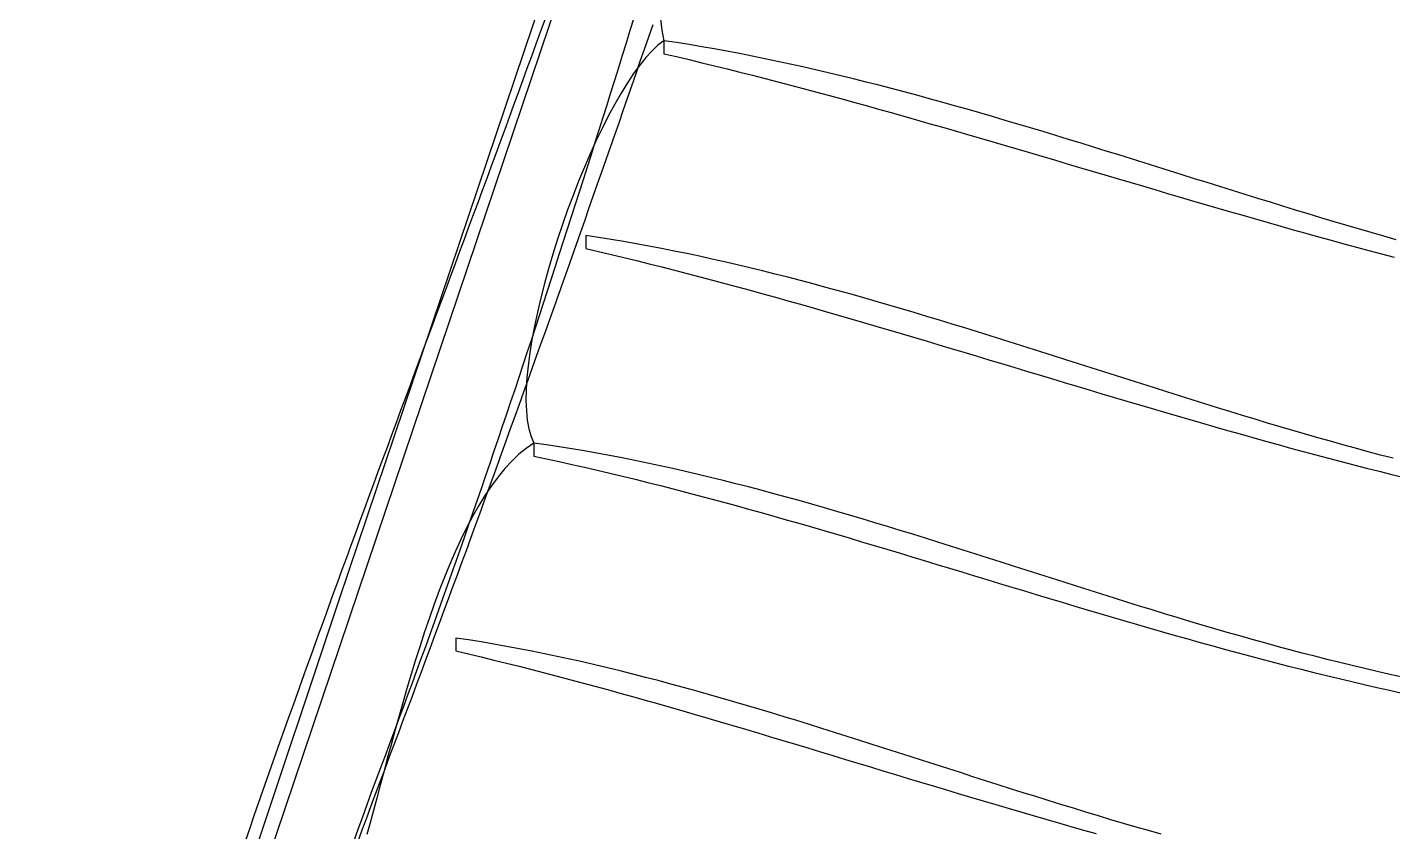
# Model space of a CAD drawing. Header units: metres. Extents: x 37 to 1169, y 29 to 746.
# Drawn here: x 368 to 473.1, y 209.1 to 271 of the extents above; entities that cross this region are included whole.
import ezdxf

# ---------------------------------------------------------------- set-up
doc = ezdxf.new("R2010")
doc.units = ezdxf.units.M

msp = doc.modelspace()

# ---------------------------------------------------------------- linework, layer by layer
for p, q in [((448, 393), (392, 227)), ((369, 155), (425, 321)), ((407.8329, 271.604), (407.4933, 270.6661)), ((414.696, 271.7319), (414.3987, 270.7737)), ((415.8483, 270.3045), (416.1744, 271.2506)), ((416.7604, 271.6873), (416.8567, 270.8225)), ((407.4933, 270.6661), (407.153, 269.728)), ((414.3987, 270.7737), (414.1011, 269.8158)), ((415.5218, 269.3585), (415.8483, 270.3045)), ((416.8567, 270.8225), (417, 270)), ((407.153, 269.728), (406.8121, 268.7898)), ((414.1011, 269.8158), (413.8029, 268.8582)), ((415.1949, 268.4128), (415.5218, 269.3585)), ((416.0958, 269.2229), (415.6296, 268.7115)), ((416.5532, 269.654), (416.0958, 269.2229)), ((417, 270), (416.5532, 269.654)), ((417, 270), (417, 269)), ((417.9734, 269.8522), (417, 270)), ((418.947, 269.6968), (417.9734, 269.8522)), ((419.9206, 269.5338), (418.947, 269.6968)), ((420.8942, 269.3635), (419.9206, 269.5338)), ((421.8679, 269.186), (420.8942, 269.3635)), ((422.8416, 269.0016), (421.8679, 269.186)), ((406.8121, 268.7898), (406.4704, 267.8514)), ((413.8029, 268.8582), (413.5043, 267.9008)), ((415.1565, 268.1247), (414.6782, 267.4673)), ((414.8677, 267.4672), (415.1949, 268.4128)), ((415.6296, 268.7115), (415.1565, 268.1247)), ((417, 269), (417.978, 268.7719)), ((417.978, 268.7719), (418.9554, 268.5404)), ((418.9554, 268.5404), (419.932, 268.3057)), ((419.932, 268.3057), (420.908, 268.0678)), ((420.908, 268.0678), (421.8833, 267.8268)), ((423.8154, 268.8104), (422.8416, 269.0016)), ((424.7891, 268.6126), (423.8154, 268.8104)), ((425.7629, 268.4084), (424.7891, 268.6126)), ((426.7367, 268.1981), (425.7629, 268.4084)), ((427.7105, 267.9818), (426.7367, 268.1981)), ((406.4704, 267.8514), (406.1281, 266.9129)), ((413.5043, 267.9008), (413.2053, 266.9436)), ((414.6782, 267.4673), (414.1966, 266.7441)), ((414.5402, 266.5218), (414.8677, 267.4672)), ((421.8833, 267.8268), (422.8579, 267.5828)), ((422.8579, 267.5828), (423.832, 267.336)), ((423.832, 267.336), (424.8054, 267.0864)), ((424.8054, 267.0864), (425.7783, 266.8342)), ((428.6843, 267.7597), (427.7105, 267.9818)), ((429.6582, 267.5321), (428.6843, 267.7597)), ((430.632, 267.299), (429.6582, 267.5321)), ((431.6057, 267.0607), (430.632, 267.299)), ((432.5795, 266.8174), (431.6057, 267.0607)), ((405.7851, 265.9742), (405.4416, 265.0354)), ((406.1281, 266.9129), (405.7851, 265.9742)), ((412.9057, 265.9868), (412.6055, 265.0302)), ((413.2053, 266.9436), (412.9057, 265.9868)), ((413.7135, 265.9601), (413.2307, 265.12)), ((414.1966, 266.7441), (413.7135, 265.9601)), ((414.2123, 265.5766), (414.5402, 266.5218)), ((425.7783, 266.8342), (426.7507, 266.5793)), ((426.7507, 266.5793), (427.7225, 266.3221)), ((427.7225, 266.3221), (428.6938, 266.0624)), ((428.6938, 266.0624), (429.6647, 265.8005)), ((433.5533, 266.5693), (432.5795, 266.8174)), ((434.527, 266.3166), (433.5533, 266.5693)), ((435.5007, 266.0595), (434.527, 266.3166)), ((436.4744, 265.7981), (435.5007, 266.0595)), ((405.4416, 265.0354), (405.0975, 264.0964)), ((412.6055, 265.0302), (412.3049, 264.0739)), ((413.2307, 265.12), (412.7501, 264.2288)), ((413.884, 264.6315), (414.2123, 265.5766)), ((429.6647, 265.8005), (430.6351, 265.5364)), ((430.6351, 265.5364), (431.6051, 265.2703)), ((431.6051, 265.2703), (432.5747, 265.0022)), ((432.5747, 265.0022), (433.5439, 264.7323)), ((437.448, 265.5327), (436.4744, 265.7981)), ((438.4216, 265.2635), (437.448, 265.5327)), ((439.3951, 264.9906), (438.4216, 265.2635)), ((440.3685, 264.7143), (439.3951, 264.9906)), ((405.0975, 264.0964), (404.7528, 263.1572)), ((412.3049, 264.0739), (412.0037, 263.1178)), ((412.7501, 264.2288), (412.2736, 263.2912)), ((413.5554, 263.6867), (413.884, 264.6315)), ((433.5439, 264.7323), (434.5127, 264.4606)), ((434.5127, 264.4606), (435.4813, 264.1872)), ((435.4813, 264.1872), (436.4495, 263.9123)), ((436.4495, 263.9123), (437.4174, 263.636)), ((441.342, 264.4347), (440.3685, 264.7143)), ((442.3153, 264.1521), (441.342, 264.4347)), ((443.2886, 263.8666), (442.3153, 264.1521)), ((444.2617, 263.5785), (443.2886, 263.8666)), ((404.7528, 263.1572), (404.4077, 262.2179)), ((412.0037, 263.1178), (411.7019, 262.1621)), ((412.2736, 263.2912), (411.8028, 262.3122)), ((413.2264, 262.742), (413.5554, 263.6867)), ((437.4174, 263.636), (438.3851, 263.3583)), ((438.3851, 263.3583), (439.3525, 263.0793)), ((439.3525, 263.0793), (440.3197, 262.7992)), ((445.2349, 263.2879), (444.2617, 263.5785)), ((446.2079, 262.995), (445.2349, 263.2879)), ((447.1808, 262.7), (446.2079, 262.995)), ((404.4077, 262.2179), (404.062, 261.2784)), ((411.8028, 262.3122), (411.3397, 261.2965)), ((411.7019, 262.1621), (411.3995, 261.2067)), ((412.5673, 260.8532), (412.8971, 261.7975)), ((412.8971, 261.7975), (413.2264, 262.742)), ((440.3197, 262.7992), (441.2867, 262.5181)), ((441.2867, 262.5181), (442.2535, 262.236)), ((442.2535, 262.236), (443.2202, 261.953)), ((443.2202, 261.953), (444.1868, 261.6694)), ((448.1536, 262.4031), (447.1808, 262.7)), ((449.1264, 262.1045), (448.1536, 262.4031)), ((450.099, 261.8045), (449.1264, 262.1045)), ((451.0715, 261.5031), (450.099, 261.8045)), ((404.062, 261.2784), (403.7159, 260.3387)), ((411.3397, 261.2965), (410.886, 260.2491)), ((411.3995, 261.2067), (411.0966, 260.2516)), ((412.2373, 259.9091), (412.5673, 260.8532)), ((444.1868, 261.6694), (445.1533, 261.385)), ((445.1533, 261.385), (446.1197, 261.1002)), ((446.1197, 261.1002), (447.0861, 260.8149)), ((447.0861, 260.8149), (448.0524, 260.5293)), ((452.0439, 261.2007), (451.0715, 261.5031)), ((453.0162, 260.8973), (452.0439, 261.2007)), ((453.9883, 260.5932), (453.0162, 260.8973)), ((403.7159, 260.3387), (403.3693, 259.3989)), ((410.886, 260.2491), (410.4437, 259.1749)), ((411.0966, 260.2516), (410.793, 259.2969)), ((411.9068, 258.9652), (412.2373, 259.9091)), ((448.0524, 260.5293), (449.0187, 260.2434)), ((449.0187, 260.2434), (449.985, 259.9574)), ((449.985, 259.9574), (450.9514, 259.6714)), ((450.9514, 259.6714), (451.9179, 259.3854)), ((454.9603, 260.2886), (453.9883, 260.5932)), ((455.9322, 259.9837), (454.9603, 260.2886)), ((456.9039, 259.6786), (455.9322, 259.9837)), ((457.8755, 259.3736), (456.9039, 259.6786)), ((403.3693, 259.3989), (403.0224, 258.4589)), ((410.4437, 259.1749), (410.0144, 258.0785)), ((410.793, 259.2969), (410.4888, 258.3424)), ((411.5759, 258.0215), (411.9068, 258.9652)), ((451.9179, 259.3854), (452.8844, 259.0997)), ((452.8844, 259.0997), (453.851, 258.8141)), ((453.851, 258.8141), (454.8178, 258.529)), ((458.847, 259.0688), (457.8755, 259.3736)), ((459.8182, 258.7645), (458.847, 259.0688)), ((460.7894, 258.4609), (459.8182, 258.7645)), ((403.0224, 258.4589), (402.6751, 257.5188)), ((410.0144, 258.0785), (409.6002, 256.965)), ((410.4888, 258.3424), (410.1839, 257.3883)), ((411.2447, 257.078), (411.5759, 258.0215)), ((454.8178, 258.529), (455.7848, 258.2443)), ((455.7848, 258.2443), (456.7519, 257.9603)), ((456.7519, 257.9603), (457.7192, 257.6768)), ((457.7192, 257.6768), (458.6868, 257.3942)), ((461.7603, 258.1581), (460.7894, 258.4609)), ((462.7311, 257.8563), (461.7603, 258.1581)), ((463.7017, 257.5558), (462.7311, 257.8563)), ((464.6721, 257.2567), (463.7017, 257.5558)), ((402.3274, 256.5785), (401.9795, 255.638)), ((402.6751, 257.5188), (402.3274, 256.5785)), ((409.6002, 256.965), (409.2027, 255.8392)), ((410.1839, 257.3883), (409.8784, 256.4346)), ((410.9131, 256.1347), (411.2447, 257.078)), ((458.6868, 257.3942), (459.6546, 257.1125)), ((459.6546, 257.1125), (460.6226, 256.8317)), ((460.6226, 256.8317), (461.591, 256.552)), ((461.591, 256.552), (462.5597, 256.2735)), ((465.6423, 256.9592), (464.6721, 257.2567)), ((466.6124, 256.6636), (465.6423, 256.9592)), ((467.5822, 256.3699), (466.6124, 256.6636)), ((401.9795, 255.638), (401.6312, 254.6974)), ((409.2027, 255.8392), (408.8238, 254.7059)), ((409.5722, 255.4812), (409.2653, 254.5281)), ((409.8784, 256.4346), (409.5722, 255.4812)), ((410.5811, 255.1916), (410.9131, 256.1347)), ((462.5597, 256.2735), (463.5288, 255.9963)), ((463.5288, 255.9963), (464.4982, 255.7204)), ((464.4982, 255.7204), (465.468, 255.4461)), ((468.5519, 256.0785), (467.5822, 256.3699)), ((469.5213, 255.7895), (468.5519, 256.0785)), ((470.4905, 255.5031), (469.5213, 255.7895)), ((471.4595, 255.2194), (470.4905, 255.5031)), ((401.6312, 254.6974), (401.2827, 253.7566)), ((408.8238, 254.7059), (408.4653, 253.5699)), ((409.2653, 254.5281), (408.9578, 253.5755)), ((410.2487, 254.2488), (410.5811, 255.1916)), ((411, 255), (411, 254)), ((411.97, 254.8525), (411, 255)), ((412.9405, 254.697), (411.97, 254.8525)), ((413.9112, 254.5334), (412.9405, 254.697)), ((414.8821, 254.3622), (413.9112, 254.5334)), ((465.468, 255.4461), (466.4382, 255.1734)), ((466.4382, 255.1734), (467.4089, 254.9023)), ((467.4089, 254.9023), (468.38, 254.633)), ((468.38, 254.633), (469.3516, 254.3656)), ((472.4283, 254.9388), (471.4595, 255.2194)), ((473.3969, 254.6613), (472.4283, 254.9388)), ((401.2827, 253.7566), (400.9339, 252.8157)), ((408.4653, 253.5699), (408.1292, 252.4362)), ((408.9578, 253.5755), (408.6494, 252.6232)), ((409.9159, 253.3061), (410.2487, 254.2488)), ((411, 254), (411.977, 253.772)), ((411.977, 253.772), (412.9533, 253.5403)), ((412.9533, 253.5403), (413.929, 253.3051)), ((415.8534, 254.1833), (414.8821, 254.3622)), ((416.8249, 253.9972), (415.8534, 254.1833)), ((417.7967, 253.8039), (416.8249, 253.9972)), ((418.7687, 253.6037), (417.7967, 253.8039)), ((419.7409, 253.3968), (418.7687, 253.6037)), ((420.7133, 253.1835), (419.7409, 253.3968)), ((469.3516, 254.3656), (470.3237, 254.1003)), ((470.3237, 254.1003), (471.2964, 253.837)), ((471.2964, 253.837), (472.2696, 253.5759)), ((472.2696, 253.5759), (473.2434, 253.3171)), ((400.9339, 252.8157), (400.5849, 251.8746)), ((408.1292, 252.4362), (407.8171, 251.3096)), ((408.6494, 252.6232), (408.3404, 251.6713)), ((409.2492, 251.4214), (409.5828, 252.3636)), ((409.5828, 252.3636), (409.9159, 253.3061)), ((413.929, 253.3051), (414.904, 253.0664)), ((414.904, 253.0664), (415.8784, 252.8244)), ((415.8784, 252.8244), (416.8521, 252.5792)), ((416.8521, 252.5792), (417.8253, 252.3308)), ((417.8253, 252.3308), (418.7979, 252.0795)), ((421.6859, 252.9638), (420.7133, 253.1835)), ((422.6587, 252.7381), (421.6859, 252.9638)), ((423.6316, 252.5065), (422.6587, 252.7381)), ((424.6047, 252.2692), (423.6316, 252.5065)), ((400.5849, 251.8746), (400.2358, 250.9333)), ((407.8171, 251.3096), (407.5309, 250.1949)), ((408.3404, 251.6713), (408.0306, 250.7198)), ((408.9152, 250.4793), (409.2492, 251.4214)), ((418.7979, 252.0795), (419.77, 251.8252)), ((419.77, 251.8252), (420.7416, 251.5681)), ((420.7416, 251.5681), (421.7126, 251.3084)), ((421.7126, 251.3084), (422.6832, 251.0461)), ((425.5779, 252.0265), (424.6047, 252.2692)), ((426.5512, 251.7786), (425.5779, 252.0265)), ((427.5247, 251.5257), (426.5512, 251.7786)), ((428.4982, 251.2679), (427.5247, 251.5257)), ((429.4719, 251.0056), (428.4982, 251.2679)), ((400.2358, 250.9333), (399.8865, 249.9919)), ((407.5309, 250.1949), (407.2724, 249.097)), ((408.0306, 250.7198), (407.72, 249.7687)), ((408.5808, 249.5375), (408.9152, 250.4793)), ((422.6832, 251.0461), (423.6534, 250.7814)), ((423.6534, 250.7814), (424.6231, 250.5142)), ((424.6231, 250.5142), (425.5924, 250.2449)), ((425.5924, 250.2449), (426.5614, 249.9734)), ((430.4456, 250.7388), (429.4719, 251.0056)), ((431.4193, 250.4679), (430.4456, 250.7388)), ((432.3931, 250.193), (431.4193, 250.4679)), ((433.367, 249.9143), (432.3931, 250.193)), ((399.8865, 249.9919), (399.5371, 249.0503)), ((407.72, 249.7687), (407.4086, 248.818)), ((408.246, 248.5959), (408.5808, 249.5375)), ((426.5614, 249.9734), (427.5299, 249.6999)), ((427.5299, 249.6999), (428.4982, 249.4245)), ((428.4982, 249.4245), (429.4661, 249.1473)), ((429.4661, 249.1473), (430.4337, 248.8684)), ((434.3408, 249.6321), (433.367, 249.9143)), ((435.3146, 249.3466), (434.3408, 249.6321)), ((436.2885, 249.0579), (435.3146, 249.3466)), ((399.1875, 248.1085), (398.838, 247.1666)), ((399.5371, 249.0503), (399.1875, 248.1085)), ((407.2724, 249.097), (407.0436, 248.0208)), ((407.4086, 248.818), (407.0964, 247.8677)), ((407.9108, 247.6545), (408.246, 248.5959)), ((430.4337, 248.8684), (431.4011, 248.588)), ((431.4011, 248.588), (432.3682, 248.306)), ((432.3682, 248.306), (433.3351, 248.0227)), ((437.2623, 248.7663), (436.2885, 249.0579)), ((438.236, 248.4719), (437.2623, 248.7663)), ((439.2098, 248.1751), (438.236, 248.4719)), ((440.1834, 247.876), (439.2098, 248.1751)), ((398.838, 247.1666), (398.4883, 246.2245)), ((407.0964, 247.8677), (406.7834, 246.9178)), ((407.0436, 248.0208), (406.8461, 246.9711)), ((407.5752, 246.7134), (407.9108, 247.6545)), ((433.3351, 248.0227), (434.3018, 247.7382)), ((434.3018, 247.7382), (435.2683, 247.4525)), ((435.2683, 247.4525), (436.2346, 247.1658)), ((436.2346, 247.1658), (437.2009, 246.8782)), ((441.157, 247.5748), (440.1834, 247.876)), ((442.1304, 247.2717), (441.157, 247.5748)), ((443.1038, 246.967), (442.1304, 247.2717)), ((398.4883, 246.2245), (398.1387, 245.2823)), ((406.7834, 246.9178), (406.4696, 245.9684)), ((406.8461, 246.9711), (406.6818, 245.9527)), ((407.2392, 245.7725), (407.5752, 246.7134)), ((437.2009, 246.8782), (438.167, 246.5897)), ((438.167, 246.5897), (439.133, 246.3006)), ((439.133, 246.3006), (440.099, 246.0109)), ((440.099, 246.0109), (441.0649, 245.7207)), ((444.0771, 246.6608), (443.1038, 246.967)), ((445.0502, 246.3533), (444.0771, 246.6608)), ((446.0231, 246.0449), (445.0502, 246.3533)), ((446.9959, 245.7356), (446.0231, 246.0449)), ((398.1387, 245.2823), (397.7891, 244.3399)), ((406.1549, 245.0194), (405.8394, 244.0709)), ((406.4696, 245.9684), (406.1549, 245.0194)), ((406.5526, 244.9706), (406.4603, 244.0295)), ((406.6818, 245.9527), (406.5526, 244.9706)), ((406.9027, 244.8318), (407.2392, 245.7725)), ((441.0649, 245.7207), (442.0308, 245.4301)), ((442.0308, 245.4301), (442.9967, 245.1393)), ((442.9967, 245.1393), (443.9626, 244.8483)), ((447.9686, 245.4257), (446.9959, 245.7356)), ((448.941, 245.1153), (447.9686, 245.4257)), ((449.9133, 244.8048), (448.941, 245.1153)), ((397.7891, 244.3399), (397.4395, 243.3973)), ((405.8394, 244.0709), (405.523, 243.1228)), ((406.2285, 242.9511), (406.5659, 243.8913)), ((406.4603, 244.0295), (406.4067, 243.1344)), ((406.5659, 243.8913), (406.9027, 244.8318)), ((443.9626, 244.8483), (444.9286, 244.5573)), ((444.9286, 244.5573), (445.8946, 244.2664)), ((445.8946, 244.2664), (446.8607, 243.9756)), ((446.8607, 243.9756), (447.827, 243.6851)), ((450.8853, 244.4943), (449.9133, 244.8048)), ((451.8571, 244.1841), (450.8853, 244.4943)), ((452.8287, 243.8743), (451.8571, 244.1841)), ((397.4395, 243.3973), (397.0901, 242.4546)), ((405.523, 243.1228), (405.2057, 242.1752)), ((405.8908, 242.0111), (406.2285, 242.9511)), ((406.4067, 243.1344), (406.3936, 242.29)), ((447.827, 243.6851), (448.7934, 243.3951)), ((448.7934, 243.3951), (449.7599, 243.1056)), ((449.7599, 243.1056), (450.7266, 242.8166)), ((453.8, 243.5651), (452.8287, 243.8743)), ((454.771, 243.2567), (453.8, 243.5651)), ((455.7418, 242.9495), (454.771, 243.2567)), ((456.7122, 242.6435), (455.7418, 242.9495)), ((397.0901, 242.4546), (396.7407, 241.5116)), ((405.2057, 242.1752), (404.8874, 241.228)), ((405.5526, 241.0713), (405.8908, 242.0111)), ((406.3936, 242.29), (406.4228, 241.5013)), ((450.7266, 242.8166), (451.6936, 242.5284)), ((451.6936, 242.5284), (452.6607, 242.2411)), ((452.6607, 242.2411), (453.6282, 241.9547)), ((453.6282, 241.9547), (454.5958, 241.6694)), ((457.6824, 242.339), (456.7122, 242.6435)), ((458.6522, 242.0362), (457.6824, 242.339)), ((459.6217, 241.7353), (458.6522, 242.0362)), ((396.7407, 241.5116), (396.3914, 240.5686)), ((404.8874, 241.228), (404.5683, 240.2813)), ((405.214, 240.1318), (405.5526, 241.0713)), ((406.4228, 241.5013), (406.4963, 240.7731)), ((406.4963, 240.7731), (406.6157, 240.1102)), ((454.5958, 241.6694), (455.5638, 241.3852)), ((455.5638, 241.3852), (456.5321, 241.1024)), ((456.5321, 241.1024), (457.5008, 240.8209)), ((457.5008, 240.8209), (458.4698, 240.5409)), ((460.5909, 241.4365), (459.6217, 241.7353)), ((461.5596, 241.14), (460.5909, 241.4365)), ((462.528, 240.8461), (461.5596, 241.14)), ((463.4961, 240.5549), (462.528, 240.8461)), ((396.3914, 240.5686), (396.0423, 239.6253)), ((404.5683, 240.2813), (404.2482, 239.3352)), ((404.875, 239.1925), (405.214, 240.1318)), ((406.6157, 240.1102), (406.783, 239.5176)), ((458.4698, 240.5409), (459.4392, 240.2626)), ((459.4392, 240.2626), (460.409, 239.9859)), ((460.409, 239.9859), (461.3792, 239.7111)), ((461.3792, 239.7111), (462.3499, 239.4383)), ((464.4637, 240.2667), (463.4961, 240.5549)), ((465.4309, 239.9816), (464.4637, 240.2667)), ((466.3977, 239.7), (465.4309, 239.9816)), ((467.364, 239.4219), (466.3977, 239.7)), ((395.6934, 238.682), (395.3447, 237.7384)), ((396.0423, 239.6253), (395.6934, 238.682)), ((404.2482, 239.3352), (403.9271, 238.3895)), ((404.5355, 238.2535), (404.875, 239.1925)), ((407, 239), (406.4182, 238.6067)), ((406.783, 239.5176), (407, 239)), ((407, 239), (407, 238)), ((407.9711, 238.8645), (407, 239)), ((408.9425, 238.72), (407.9711, 238.8645)), ((409.9141, 238.5667), (408.9425, 238.72)), ((462.3499, 239.4383), (463.3211, 239.1675)), ((463.3211, 239.1675), (464.2928, 238.8989)), ((464.2928, 238.8989), (465.2649, 238.6325)), ((465.2649, 238.6325), (466.2377, 238.3685)), ((468.3299, 239.1475), (467.364, 239.4219)), ((469.2953, 238.8772), (468.3299, 239.1475)), ((470.2602, 238.6112), (469.2953, 238.8772)), ((395.3447, 237.7384), (394.9962, 236.7947)), ((403.9271, 238.3895), (403.6051, 237.4443)), ((404.1956, 237.3147), (404.5355, 238.2535)), ((405.2997, 237.6261), (404.7622, 237.0451)), ((405.8516, 238.1477), (405.2997, 237.6261)), ((406.4182, 238.6067), (405.8516, 238.1477)), ((407, 238), (407.9776, 237.795)), ((407.9776, 237.795), (408.9546, 237.5849)), ((408.9546, 237.5849), (409.9308, 237.37)), ((410.8858, 238.4049), (409.9141, 238.5667)), ((411.8577, 238.2348), (410.8858, 238.4049)), ((412.8298, 238.0567), (411.8577, 238.2348)), ((413.802, 237.8707), (412.8298, 238.0567)), ((414.7743, 237.6771), (413.802, 237.8707)), ((415.7467, 237.4762), (414.7743, 237.6771)), ((466.2377, 238.3685), (467.211, 238.107)), ((467.211, 238.107), (468.1849, 237.8482)), ((468.1849, 237.8482), (469.1594, 237.592)), ((469.1594, 237.592), (470.1345, 237.3387)), ((471.2246, 238.3495), (470.2602, 238.6112)), ((472.1885, 238.0925), (471.2246, 238.3495)), ((473.1519, 237.8403), (472.1885, 238.0925)), ((394.9962, 236.7947), (394.648, 235.8508)), ((403.6051, 237.4443), (403.2821, 236.4996)), ((403.8552, 236.3761), (404.1956, 237.3147)), ((404.7622, 237.0451), (404.239, 236.408)), ((409.9308, 237.37), (410.9063, 237.1503)), ((410.9063, 237.1503), (411.881, 236.926)), ((411.881, 236.926), (412.8552, 236.6972)), ((412.8552, 236.6972), (413.8286, 236.4642)), ((416.7192, 237.2681), (415.7467, 237.4762)), ((417.6918, 237.0532), (416.7192, 237.2681)), ((418.6645, 236.8317), (417.6918, 237.0532)), ((419.6373, 236.6038), (418.6645, 236.8317)), ((420.61, 236.3697), (419.6373, 236.6038)), ((470.1345, 237.3387), (471.1103, 237.0883)), ((471.1103, 237.0883), (472.0868, 236.8409)), ((472.0868, 236.8409), (473.064, 236.5967)), ((473.064, 236.5967), (474.0419, 236.3558)), ((394.648, 235.8508), (394.3001, 234.9067)), ((402.9581, 235.5554), (402.633, 234.6118)), ((403.2821, 236.4996), (402.9581, 235.5554)), ((403.7296, 235.718), (403.2338, 234.9783)), ((403.5144, 235.4378), (403.8552, 236.3761)), ((404.239, 236.408), (403.7296, 235.718)), ((413.8286, 236.4642), (414.8015, 236.227)), ((414.8015, 236.227), (415.7737, 235.9858)), ((415.7737, 235.9858), (416.7454, 235.7407)), ((416.7454, 235.7407), (417.7165, 235.4919)), ((417.7165, 235.4919), (418.6871, 235.2395)), ((421.5829, 236.1298), (420.61, 236.3697)), ((422.5557, 235.8841), (421.5829, 236.1298)), ((423.5286, 235.6331), (422.5557, 235.8841)), ((424.5015, 235.3768), (423.5286, 235.6331)), ((394.3001, 234.9067), (393.9526, 233.9625)), ((402.633, 234.6118), (402.3069, 233.6687)), ((403.2338, 234.9783), (402.7513, 234.1922)), ((402.8314, 233.562), (403.1731, 234.4998)), ((403.1731, 234.4998), (403.5144, 235.4378)), ((418.6871, 235.2395), (419.6572, 234.9838)), ((419.6572, 234.9838), (420.6267, 234.7247)), ((420.6267, 234.7247), (421.5959, 234.4626)), ((421.5959, 234.4626), (422.5645, 234.1974)), ((425.4743, 235.1156), (424.5015, 235.3768)), ((426.4471, 234.8496), (425.4743, 235.1156)), ((427.4199, 234.5792), (426.4471, 234.8496)), ((428.3927, 234.3046), (427.4199, 234.5792)), ((393.9526, 233.9625), (393.6053, 233.0181)), ((402.3069, 233.6687), (401.9798, 232.7261)), ((402.7513, 234.1922), (402.2818, 233.3628)), ((402.4892, 232.6245), (402.8314, 233.562)), ((422.5645, 234.1974), (423.5328, 233.9295)), ((423.5328, 233.9295), (424.5007, 233.6589)), ((424.5007, 233.6589), (425.4682, 233.3857)), ((425.4682, 233.3857), (426.4354, 233.1102)), ((429.3654, 234.026), (428.3927, 234.3046)), ((430.338, 233.7436), (429.3654, 234.026)), ((431.3105, 233.4577), (430.338, 233.7436)), ((432.2829, 233.1685), (431.3105, 233.4577)), ((393.6053, 233.0181), (393.2585, 232.0736)), ((401.825, 232.4934), (401.3806, 231.5872)), ((401.9798, 232.7261), (401.6516, 231.7841)), ((402.2818, 233.3628), (401.825, 232.4934)), ((402.1466, 231.6872), (402.4892, 232.6245)), ((426.4354, 233.1102), (427.4022, 232.8324)), ((427.4022, 232.8324), (428.3688, 232.5526)), ((428.3688, 232.5526), (429.335, 232.2708)), ((433.2552, 232.8763), (432.2829, 233.1685)), ((434.2274, 232.5812), (433.2552, 232.8763)), ((435.1995, 232.2837), (434.2274, 232.5812)), ((393.2585, 232.0736), (392.9121, 231.1288)), ((401.3806, 231.5872), (400.9484, 230.6475)), ((401.6516, 231.7841), (401.3223, 230.8426)), ((401.8035, 230.7502), (402.1466, 231.6872)), ((429.335, 232.2708), (430.301, 231.9872)), ((430.301, 231.9872), (431.2668, 231.7021)), ((431.2668, 231.7021), (432.2324, 231.4154)), ((432.2324, 231.4154), (433.1978, 231.1274)), ((436.1714, 231.9838), (435.1995, 232.2837)), ((437.1431, 231.6818), (436.1714, 231.9838)), ((438.1147, 231.378), (437.1431, 231.6818)), ((439.0861, 231.0725), (438.1147, 231.378)), ((392.9121, 231.1288), (392.5661, 230.184)), ((400.9484, 230.6475), (400.5279, 229.6775)), ((401.3223, 230.8426), (400.9919, 229.9017)), ((401.4599, 229.8135), (401.8035, 230.7502)), ((433.1978, 231.1274), (434.163, 230.8381)), ((434.163, 230.8381), (435.1281, 230.5479)), ((435.1281, 230.5479), (436.0931, 230.2567)), ((436.0931, 230.2567), (437.058, 229.9648)), ((440.0573, 230.7657), (439.0861, 231.0725)), ((441.0283, 230.4578), (440.0573, 230.7657)), ((441.9991, 230.149), (441.0283, 230.4578)), ((392.2206, 229.2389), (391.8755, 228.2937)), ((392.5661, 230.184), (392.2206, 229.2389)), ((400.5279, 229.6775), (400.119, 228.6803)), ((400.9919, 229.9017), (400.6604, 228.9614)), ((401.1158, 228.877), (401.4599, 229.8135)), ((437.058, 229.9648), (438.0228, 229.6723)), ((438.0228, 229.6723), (438.9876, 229.3794)), ((438.9876, 229.3794), (439.9523, 229.0861)), ((442.9696, 229.8396), (441.9991, 230.149)), ((443.9399, 229.5297), (442.9696, 229.8396)), ((444.9099, 229.2197), (443.9399, 229.5297)), ((445.8797, 228.9097), (444.9099, 229.2197)), ((391.8755, 228.2937), (391.531, 227.3483)), ((400.119, 228.6803), (399.7213, 227.6593)), ((400.6604, 228.9614), (400.3278, 228.0216)), ((400.7713, 227.9408), (401.1158, 228.877)), ((439.9523, 229.0861), (440.9171, 228.7927)), ((440.9171, 228.7927), (441.8819, 228.4993)), ((441.8819, 228.4993), (442.8467, 228.2061)), ((442.8467, 228.2061), (443.8116, 227.9131)), ((446.8492, 228.6001), (445.8797, 228.9097)), ((447.8184, 228.291), (446.8492, 228.6001)), ((448.7872, 227.9827), (447.8184, 228.291)), ((391.531, 227.3483), (391.1871, 226.4028)), ((399.7213, 227.6593), (399.3346, 226.6176)), ((399.994, 227.0824), (399.6591, 226.1439)), ((400.3278, 228.0216), (399.994, 227.0824)), ((400.4263, 227.0049), (400.7713, 227.9408)), ((443.8116, 227.9131), (444.7766, 227.6206)), ((444.7766, 227.6206), (445.7417, 227.3286)), ((445.7417, 227.3286), (446.7069, 227.0374)), ((449.7558, 227.6754), (448.7872, 227.9827)), ((450.724, 227.3694), (449.7558, 227.6754)), ((451.6919, 227.0649), (450.724, 227.3694)), ((452.6594, 226.7622), (451.6919, 227.0649)), ((392, 227), (368, 155)), ((391.1871, 226.4028), (390.8437, 225.457)), ((399.3346, 226.6176), (398.9585, 225.5584)), ((399.6591, 226.1439), (399.3229, 225.2059)), ((399.7349, 225.1339), (400.0808, 226.0693)), ((400.0808, 226.0693), (400.4263, 227.0049)), ((446.7069, 227.0374), (447.6724, 226.7471)), ((447.6724, 226.7471), (448.638, 226.4578)), ((448.638, 226.4578), (449.6038, 226.1697)), ((449.6038, 226.1697), (450.5698, 225.883)), ((453.6266, 226.4614), (452.6594, 226.7622)), ((454.5934, 226.1629), (453.6266, 226.4614)), ((455.5597, 225.8668), (454.5934, 226.1629)), ((390.8437, 225.457), (390.5009, 224.5112)), ((398.9585, 225.5584), (398.5928, 224.4851)), ((399.3229, 225.2059), (398.9856, 224.2685)), ((399.3884, 224.1988), (399.7349, 225.1339)), ((450.5698, 225.883), (451.5361, 225.5977)), ((451.5361, 225.5977), (452.5027, 225.314)), ((452.5027, 225.314), (453.4696, 225.0321)), ((453.4696, 225.0321), (454.4368, 224.7521)), ((456.5257, 225.5734), (455.5597, 225.8668)), ((457.4913, 225.283), (456.5257, 225.5734)), ((458.4564, 224.9958), (457.4913, 225.283)), ((459.4211, 224.712), (458.4564, 224.9958)), ((390.5009, 224.5112), (390.1588, 223.5651)), ((398.5928, 224.4851), (398.2371, 223.4008)), ((398.9856, 224.2685), (398.6471, 223.3318)), ((399.0415, 223.2639), (399.3884, 224.1988)), ((401, 224), (401, 223)), ((401.9741, 223.8516), (401, 224)), ((454.4368, 224.7521), (455.4044, 224.4742)), ((455.4044, 224.4742), (456.3723, 224.1985)), ((456.3723, 224.1985), (457.3407, 223.9252)), ((457.3407, 223.9252), (458.3094, 223.6544)), ((460.3853, 224.4318), (459.4211, 224.712)), ((461.3491, 224.1555), (460.3853, 224.4318)), ((462.3124, 223.8834), (461.3491, 224.1555)), ((390.1588, 223.5651), (389.8173, 222.6189)), ((398.2371, 223.4008), (397.8912, 222.3087)), ((398.6471, 223.3318), (398.3074, 222.3957)), ((398.694, 222.3294), (399.0415, 223.2639)), ((401, 223), (401.9756, 222.7721)), ((402.948, 223.6946), (401.9741, 223.8516)), ((403.9218, 223.5291), (402.948, 223.6946)), ((404.8955, 223.3554), (403.9218, 223.5291)), ((405.8689, 223.1737), (404.8955, 223.3554)), ((406.8423, 222.9843), (405.8689, 223.1737)), ((407.8154, 222.7873), (406.8423, 222.9843)), ((458.3094, 223.6544), (459.2786, 223.3863)), ((459.2786, 223.3863), (460.2483, 223.121)), ((460.2483, 223.121), (461.2184, 222.8586)), ((463.2752, 223.6157), (462.3124, 223.8834)), ((464.2375, 223.3525), (463.2752, 223.6157)), ((465.1992, 223.0943), (464.2375, 223.3525)), ((466.1605, 222.8411), (465.1992, 223.0943)), ((389.8173, 222.6189), (389.4765, 221.6725)), ((397.8912, 222.3087), (397.5548, 221.212)), ((398.3074, 222.3957), (397.9664, 221.4602)), ((398.3461, 221.3951), (398.694, 222.3294)), ((401.9756, 222.7721), (402.9504, 222.5403)), ((402.9504, 222.5403), (403.9244, 222.3046)), ((403.9244, 222.3046), (404.8977, 222.0652)), ((404.8977, 222.0652), (405.8702, 221.8222)), ((405.8702, 221.8222), (406.8421, 221.5757)), ((408.7884, 222.583), (407.8154, 222.7873)), ((409.7613, 222.3717), (408.7884, 222.583)), ((410.7339, 222.1536), (409.7613, 222.3717)), ((411.7064, 221.929), (410.7339, 222.1536)), ((412.6788, 221.698), (411.7064, 221.929)), ((461.2184, 222.8586), (462.1891, 222.5994)), ((462.1891, 222.5994), (463.1603, 222.3434)), ((463.1603, 222.3434), (464.132, 222.0908)), ((464.132, 222.0908), (465.1043, 221.8418)), ((465.1043, 221.8418), (466.0773, 221.5964)), ((467.1212, 222.5933), (466.1605, 222.8411)), ((468.0814, 222.351), (467.1212, 222.5933)), ((469.0409, 222.1145), (468.0814, 222.351)), ((470, 221.8842), (469.0409, 222.1145)), ((470.9674, 221.6554), (470, 221.8842)), ((389.4765, 221.6725), (389.1364, 220.7259)), ((397.5548, 221.212), (397.2275, 220.1141)), ((397.9664, 221.4602), (397.6242, 220.5253)), ((397.9977, 220.4612), (398.3461, 221.3951)), ((406.8421, 221.5757), (407.8133, 221.3258)), ((407.8133, 221.3258), (408.7839, 221.0727)), ((408.7839, 221.0727), (409.7538, 220.8166)), ((409.7538, 220.8166), (410.7232, 220.5574)), ((413.651, 221.4609), (412.6788, 221.698)), ((414.623, 221.218), (413.651, 221.4609)), ((415.5948, 220.9695), (414.623, 221.218)), ((416.5665, 220.7156), (415.5948, 220.9695)), ((466.0773, 221.5964), (467.0508, 221.355)), ((467.0508, 221.355), (468.0251, 221.1175)), ((468.0251, 221.1175), (469, 220.8842)), ((469, 220.8842), (469.9683, 220.6552)), ((471.9355, 221.4275), (470.9674, 221.6554)), ((472.9043, 221.2006), (471.9355, 221.4275)), ((473.8739, 220.9747), (472.9043, 221.2006)), ((388.7971, 219.7792), (388.4585, 218.8323)), ((389.1364, 220.7259), (388.7971, 219.7792)), ((397.2275, 220.1141), (396.9091, 219.0181)), ((397.6242, 220.5253), (397.2807, 219.5911)), ((397.6488, 219.5275), (397.9977, 220.4612)), ((410.7232, 220.5574), (411.692, 220.2954)), ((411.692, 220.2954), (412.6602, 220.0307)), ((412.6602, 220.0307), (413.628, 219.7634)), ((413.628, 219.7634), (414.5952, 219.4936)), ((417.538, 220.4566), (416.5665, 220.7156)), ((418.5094, 220.1926), (417.538, 220.4566)), ((419.4806, 219.9241), (418.5094, 220.1926)), ((420.4516, 219.6511), (419.4806, 219.9241)), ((469.9683, 220.6552), (470.9372, 220.4272)), ((470.9372, 220.4272), (471.9069, 220.2002)), ((471.9069, 220.2002), (472.8772, 219.9742)), ((472.8772, 219.9742), (473.8482, 219.7492)), ((388.4585, 218.8323), (388.1207, 217.8853)), ((396.9359, 218.6576), (396.5898, 217.7247)), ((396.9091, 219.0181), (396.5994, 217.9272)), ((397.2807, 219.5911), (396.9359, 218.6576)), ((397.2993, 218.5941), (397.6488, 219.5275)), ((414.5952, 219.4936), (415.562, 219.2215)), ((415.562, 219.2215), (416.5284, 218.9472)), ((416.5284, 218.9472), (417.4944, 218.6708)), ((417.4944, 218.6708), (418.46, 218.3925)), ((421.4224, 219.3739), (420.4516, 219.6511)), ((422.3931, 219.0928), (421.4224, 219.3739)), ((423.3636, 218.808), (422.3931, 219.0928)), ((424.3339, 218.5197), (423.3636, 218.808)), ((388.1207, 217.8853), (387.7838, 216.9381)), ((396.5898, 217.7247), (396.2423, 216.7925)), ((396.5994, 217.9272), (396.2979, 216.8447)), ((396.599, 216.7282), (396.9494, 217.661)), ((396.9494, 217.661), (397.2993, 218.5941)), ((418.46, 218.3925), (419.4252, 218.1123)), ((419.4252, 218.1123), (420.3901, 217.8304)), ((420.3901, 217.8304), (421.3547, 217.5469)), ((425.3041, 218.2282), (424.3339, 218.5197)), ((426.2741, 217.9337), (425.3041, 218.2282)), ((427.2439, 217.6364), (426.2741, 217.9337)), ((428.2135, 217.3367), (427.2439, 217.6364)), ((387.7838, 216.9381), (387.4477, 215.9907)), ((396.2423, 216.7925), (395.8936, 215.8609)), ((396.2979, 216.8447), (396.0044, 215.7737)), ((396.248, 215.7957), (396.599, 216.7282)), ((421.3547, 217.5469), (422.3191, 217.262)), ((422.3191, 217.262), (423.2832, 216.9758)), ((423.2832, 216.9758), (424.2471, 216.6884)), ((424.2471, 216.6884), (425.2108, 216.3999)), ((429.183, 217.0346), (428.2135, 217.3367)), ((430.1523, 216.7306), (429.183, 217.0346)), ((431.1214, 216.4247), (430.1523, 216.7306)), ((387.4477, 215.9907), (387.1125, 215.0431)), ((395.8936, 215.8609), (395.5435, 214.9301)), ((396.0044, 215.7737), (395.7186, 214.7176)), ((395.8965, 214.8635), (396.248, 215.7957)), ((425.2108, 216.3999), (426.1743, 216.1105)), ((426.1743, 216.1105), (427.1377, 215.8202)), ((427.1377, 215.8202), (428.101, 215.5293)), ((428.101, 215.5293), (429.0642, 215.2378)), ((432.0904, 216.1173), (431.1214, 216.4247)), ((433.0591, 215.8086), (432.0904, 216.1173)), ((434.0277, 215.4988), (433.0591, 215.8086)), ((387.1125, 215.0431), (386.7783, 214.0954)), ((395.5435, 214.9301), (395.1921, 214)), ((395.7186, 214.7176), (395.4403, 213.6795)), ((395.5446, 213.9316), (395.8965, 214.8635)), ((429.0642, 215.2378), (430.0273, 214.9459)), ((430.0273, 214.9459), (430.9904, 214.6536)), ((430.9904, 214.6536), (431.9535, 214.3612)), ((434.9961, 215.1881), (434.0277, 215.4988)), ((435.9644, 214.8769), (434.9961, 215.1881)), ((436.9324, 214.5652), (435.9644, 214.8769)), ((437.9003, 214.2535), (436.9324, 214.5652)), ((386.7783, 214.0954), (386.4449, 213.1475)), ((395.1921, 214), (394.8366, 213.0547)), ((395.4403, 213.6795), (395.169, 212.6627)), ((395.1921, 213), (395.5446, 213.9316)), ((431.9535, 214.3612), (432.9166, 214.0688)), ((432.9166, 214.0688), (433.8798, 213.7764)), ((433.8798, 213.7764), (434.843, 213.4842)), ((434.843, 213.4842), (435.8064, 213.1923)), ((438.868, 213.9418), (437.9003, 214.2535)), ((439.8355, 213.6305), (438.868, 213.9418)), ((440.8028, 213.3198), (439.8355, 213.6305)), ((386.4449, 213.1475), (386.1126, 212.1994)), ((394.8366, 213.0547), (394.4856, 212.1079)), ((394.8366, 212.0555), (395.1921, 213)), ((395.169, 212.6627), (394.9046, 211.6703)), ((435.8064, 213.1923), (436.7699, 212.9009)), ((436.7699, 212.9009), (437.7335, 212.6101)), ((437.7335, 212.6101), (438.6973, 212.32)), ((441.77, 213.01), (440.8028, 213.3198)), ((442.7369, 212.7012), (441.77, 213.01)), ((443.7037, 212.3936), (442.7369, 212.7012)), ((444.6703, 212.0877), (443.7037, 212.3936)), ((386.1126, 212.1994), (385.7812, 211.2512)), ((394.4856, 212.1079), (394.1389, 211.1595)), ((394.485, 211.1097), (394.8366, 212.0555)), ((394.9046, 211.6703), (394.6468, 210.7057)), ((438.6973, 212.32), (439.6613, 212.0307)), ((439.6613, 212.0307), (440.6255, 211.7424)), ((440.6255, 211.7424), (441.59, 211.4552)), ((441.59, 211.4552), (442.5548, 211.1692)), ((445.6367, 211.7835), (444.6703, 212.0877)), ((446.603, 211.4813), (445.6367, 211.7835)), ((447.569, 211.1814), (446.603, 211.4813)), ((385.4508, 210.3028), (385.1215, 209.3542)), ((385.7812, 211.2512), (385.4508, 210.3028)), ((394.1389, 211.1595), (393.7961, 210.2096)), ((394.137, 210.1627), (394.485, 211.1097)), ((394.6468, 210.7057), (394.3951, 209.772)), ((442.5548, 211.1692), (443.5199, 210.8846)), ((443.5199, 210.8846), (444.4853, 210.6014)), ((444.4853, 210.6014), (445.4511, 210.3198)), ((445.4511, 210.3198), (446.4173, 210.0399)), ((448.5349, 210.884), (447.569, 211.1814)), ((449.5005, 210.5893), (448.5349, 210.884)), ((450.466, 210.2976), (449.5005, 210.5893)), ((451.4313, 210.0091), (450.466, 210.2976)), ((385.1215, 209.3542), (384.7933, 208.4054)), ((393.4573, 209.2583), (393.1221, 208.3056)), ((393.4517, 208.2649), (393.7927, 209.2143)), ((393.7961, 210.2096), (393.4573, 209.2583)), ((393.7927, 209.2143), (394.137, 210.1627)), ((394.3951, 209.772), (394.1495, 208.8724)), ((446.4173, 210.0399), (447.3839, 209.7619)), ((447.3839, 209.7619), (448.351, 209.4859)), ((448.351, 209.4859), (449.3185, 209.212)), ((449.3185, 209.212), (450.2865, 208.9403)), ((452.3964, 209.724), (451.4313, 210.0091)), ((453.3613, 209.4427), (452.3964, 209.724)), ((454.3261, 209.1652), (453.3613, 209.4427)), ((455.2906, 208.8919), (454.3261, 209.1652))]:
    msp.add_line(p, q)

doc.saveas('drawing.dxf')
